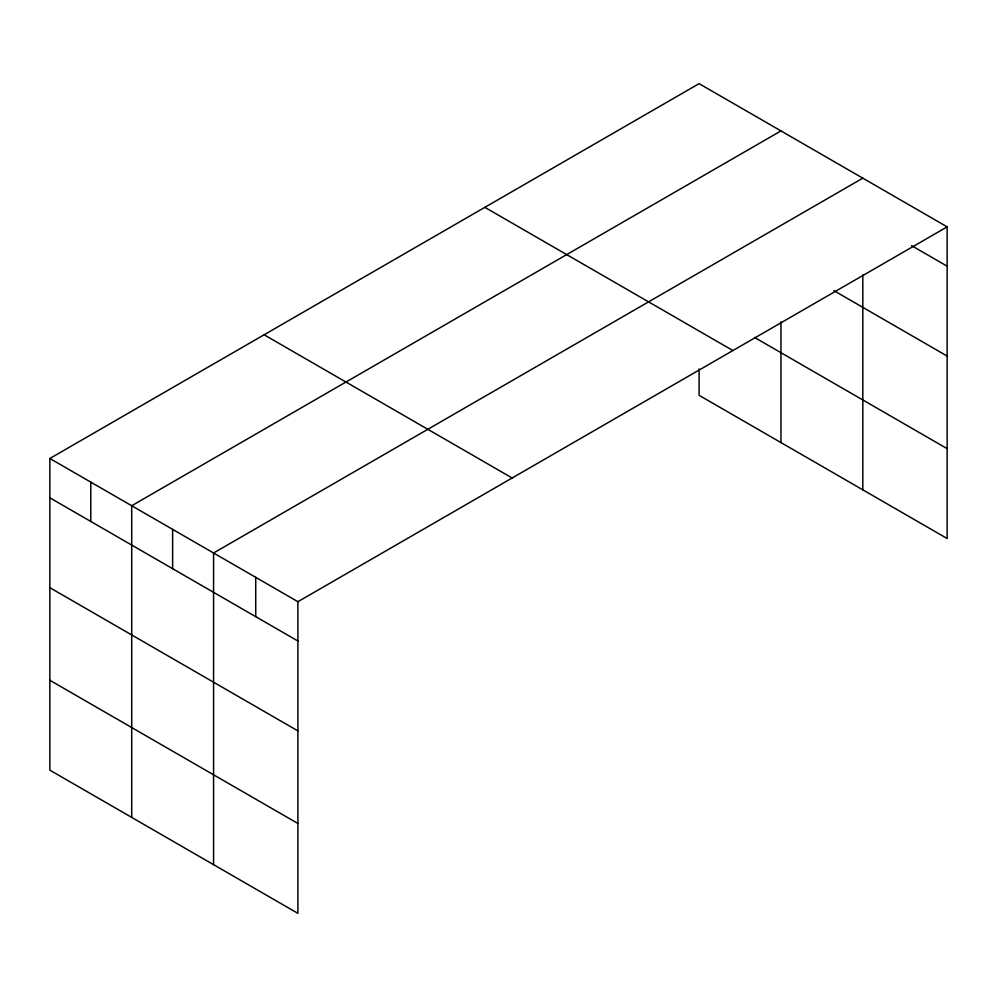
<?xml version="1.0" encoding="UTF-8"?>
<svg xmlns="http://www.w3.org/2000/svg" width="997" height="997" viewBox="0 0 997 997"><rect width="100%" height="100%" fill="white"/><g stroke="black" fill="none" stroke-linecap="round" stroke-linejoin="round"><path stroke-width="1.5" d="M49.85 458.483L297.904 601.69L297.904 913.352L49.85 770.145L49.85 458.483L699.096 83.648L947.15 226.855L947.15 538.517L699.096 395.31L699.096 368.965M780.95 130.906L131.704 505.741L131.704 817.403M862.816 178.164L213.57 552.999L213.57 864.661M297.904 601.69L947.15 226.855M911.57 245.636L947.15 266.187M833.766 290.588L947.15 356.054M754.555 337.447L947.15 448.65M484.841 207.339L732.895 350.545M264.105 334.78L512.159 477.999M49.85 497.815L297.904 641.021M49.85 587.682L297.904 730.888M49.85 680.278L297.904 823.485M862.816 274.823L862.816 489.826M780.95 321.832L780.95 442.568M255.731 577.35L255.731 616.669M172.631 529.37L172.631 568.701M90.777 482.112L90.777 521.443"/></g></svg>
